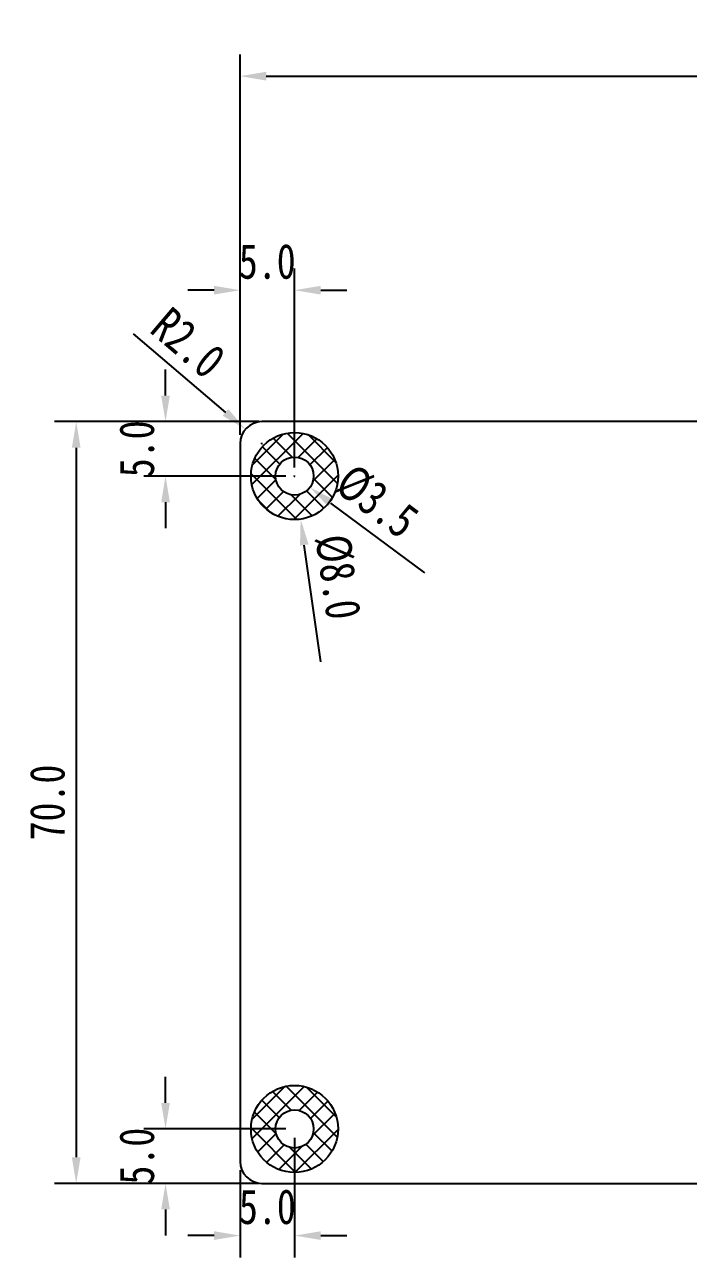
# Model space of a CAD drawing. Header units: inches. Extents: x 716 to 1232, y -1720 to -1356.
# Drawn here: x 808.9 to 869.9, y -1538.2 to -1425 of the extents above; entities that cross this region are included whole.
import ezdxf

# ---------------------------------------------------------------- set-up
doc = ezdxf.new("R2010")
doc.units = ezdxf.units.IN
doc.header["$LTSCALE"] = 20
doc.header["$MEASUREMENT"] = 0
doc.header["$PDMODE"] = 3
doc.header["$PDSIZE"] = 0.3125
doc.layers.get('0').update_dxf_attribs({"linetype": 'CONTINUOUS'})
doc.layers.get('Defpoints').update_dxf_attribs({"linetype": 'CONTINUOUS'})
doc.layers.add('01___PRT_ALL_DTM_PLN', color=7, linetype='CONTINUOUS')
doc.layers.add('02___PRT_ALL_AXES', color=7, linetype='CONTINUOUS')
doc.styles.get("Standard").update_dxf_attribs({"font": 'STSONG.TTF', "width": 0.8})
doc.dimstyles.get("Standard").update_dxf_attribs({"dimscale": 0.4, "dimtxt": 8, "dimasz": 6, "dimexe": 5, "dimexo": 2, "dimgap": 2.5, "dimtad": 1, "dimdec": 1, "dimzin": 4, "dimdsep": 46, "dimtxsty": 'Standard', "dimcen": 0.09, "dimclrd": 3, "dimclre": 3, "dimclrt": 3, "dimadec": 0, "dimazin": 0, "dimtp": 0.01, "dimtm": 0.01, "dimtfac": 1, "dimtdec": 1, "dimtix": 1, "dimtofl": 0, "dimtmove": 0, "dimatfit": 3, "dimfxl": 1, "dimtolj": 1, "dimtzin": 4, "dimarcsym": 0})

# ---------------------------------------------------------------- blocks, each defined once
blk = doc.blocks.new('*D1')
at = {"layer": '01___PRT_ALL_DTM_PLN', "color": 3, "lineweight": -2, "transparency": 16777216}
for p, q in [((828.67, -1462.65), (828.67, -1427.7)), ((958.67, -1462.65), (958.67, -1427.7)), ((831.07, -1429.7), (956.27, -1429.7))]:
    blk.add_line(p, q, dxfattribs=at)
at = {"layer": '01___PRT_ALL_DTM_PLN', "color": 3, "transparency": 16777216}
for points in [[(831.07, -1429.3), (831.07, -1430.1), (828.67, -1429.7)], [(956.27, -1430.1), (956.27, -1429.3), (958.67, -1429.7)]]:
    blk.add_solid(points, dxfattribs=at)
at = {"layer": 'Defpoints', "color": 0, "transparency": 16777216}
for p in [(958.67, -1429.7), (828.67, -1463.45), (958.67, -1463.45)]:
    blk.add_point(p, dxfattribs=at)
at = {"layer": '01___PRT_ALL_DTM_PLN', "color": 3, "transparency": 16777216, "insert": (893.67, -1427.07), "char_height": 3.2, "attachment_point": 5}
blk.add_mtext('\\A1;130.0', dxfattribs=at)
blk = doc.blocks.new('*D2')
at = {"layer": '01___PRT_ALL_DTM_PLN', "color": 3, "lineweight": -2, "transparency": 16777216}
for p, q in [((828.67, -1462.65), (828.67, -1447.37)), ((833.67, -1465.65), (833.67, -1447.37)), ((826.27, -1449.37), (823.87, -1449.37)), ((836.07, -1449.37), (838.47, -1449.37))]:
    blk.add_line(p, q, dxfattribs=at)
at = {"layer": '01___PRT_ALL_DTM_PLN', "color": 3, "transparency": 16777216}
for points in [[(826.27, -1449.77), (826.27, -1448.97), (828.67, -1449.37)], [(836.07, -1448.97), (836.07, -1449.77), (833.67, -1449.37)]]:
    blk.add_solid(points, dxfattribs=at)
at = {"layer": 'Defpoints', "color": 0, "transparency": 16777216}
for p in [(833.67, -1449.37), (828.67, -1463.45), (833.67, -1466.45)]:
    blk.add_point(p, dxfattribs=at)
at = {"layer": '01___PRT_ALL_DTM_PLN', "color": 3, "transparency": 16777216, "insert": (831.16, -1446.74), "char_height": 3.2, "attachment_point": 5}
blk.add_mtext('\\A1;5.0', dxfattribs=at)
blk = doc.blocks.new('*D3')
at = {"layer": '01___PRT_ALL_DTM_PLN', "color": 3, "lineweight": -2, "transparency": 16777216}
for p, q in [((821.81, -1459.05), (821.81, -1456.65)), ((830.41, -1461.45), (819.81, -1461.45)), ((832.87, -1466.45), (819.81, -1466.45)), ((821.81, -1468.85), (821.81, -1471.25))]:
    blk.add_line(p, q, dxfattribs=at)
at = {"layer": '01___PRT_ALL_DTM_PLN', "color": 3, "transparency": 16777216}
for points in [[(821.41, -1459.05), (822.21, -1459.05), (821.81, -1461.45)], [(822.21, -1468.85), (821.41, -1468.85), (821.81, -1466.45)]]:
    blk.add_solid(points, dxfattribs=at)
at = {"layer": 'Defpoints', "color": 0, "transparency": 16777216}
for p in [(831.21, -1461.45), (821.81, -1466.45), (833.67, -1466.45)]:
    blk.add_point(p, dxfattribs=at)
at = {"layer": '01___PRT_ALL_DTM_PLN', "color": 3, "transparency": 16777216, "insert": (819.18, -1463.95), "char_height": 3.2, "attachment_point": 5, "rotation": 90}
blk.add_mtext('\\A1;5.0', dxfattribs=at)
blk = doc.blocks.new('*D4')
at = {"layer": '01___PRT_ALL_DTM_PLN', "color": 3, "lineweight": -2, "transparency": 16777216}
for p, q in [((833.67, -1527.25), (833.67, -1538.25)), ((828.67, -1530.25), (828.67, -1538.25)), ((826.27, -1536.25), (823.87, -1536.25)), ((836.07, -1536.25), (838.47, -1536.25))]:
    blk.add_line(p, q, dxfattribs=at)
at = {"layer": '01___PRT_ALL_DTM_PLN', "color": 3, "transparency": 16777216}
for points in [[(826.27, -1536.65), (826.27, -1535.85), (828.67, -1536.25)], [(836.07, -1535.85), (836.07, -1536.65), (833.67, -1536.25)]]:
    blk.add_solid(points, dxfattribs=at)
at = {"layer": 'Defpoints', "color": 0, "transparency": 16777216}
for p in [(833.67, -1526.45), (828.67, -1529.45), (833.67, -1536.25)]:
    blk.add_point(p, dxfattribs=at)
at = {"layer": '01___PRT_ALL_DTM_PLN', "color": 3, "transparency": 16777216, "insert": (831.17, -1533.61), "char_height": 3.2, "attachment_point": 5}
blk.add_mtext('\\A1;5.0', dxfattribs=at)
blk = doc.blocks.new('*D5')
at = {"layer": '01___PRT_ALL_DTM_PLN', "color": 3, "lineweight": -2, "transparency": 16777216}
for p, q in [((821.81, -1524.05), (821.81, -1521.65)), ((832.87, -1526.45), (819.81, -1526.45)), ((830.41, -1531.45), (819.81, -1531.45)), ((821.81, -1533.85), (821.81, -1536.25))]:
    blk.add_line(p, q, dxfattribs=at)
at = {"layer": '01___PRT_ALL_DTM_PLN', "color": 3, "transparency": 16777216}
for points in [[(821.41, -1524.05), (822.21, -1524.05), (821.81, -1526.45)], [(822.21, -1533.85), (821.41, -1533.85), (821.81, -1531.45)]]:
    blk.add_solid(points, dxfattribs=at)
at = {"layer": 'Defpoints', "color": 0, "transparency": 16777216}
for p in [(821.81, -1526.45), (833.67, -1526.45), (831.21, -1531.45)]:
    blk.add_point(p, dxfattribs=at)
at = {"layer": '01___PRT_ALL_DTM_PLN', "color": 3, "transparency": 16777216, "insert": (819.18, -1528.95), "char_height": 3.2, "attachment_point": 5, "rotation": 90}
blk.add_mtext('\\A1;5.0', dxfattribs=at)
blk = doc.blocks.new('*D10')
at = {"layer": '01___PRT_ALL_DTM_PLN', "color": 3, "lineweight": -2, "transparency": 16777216}
for p, q in [((818.85, -1453.39), (827.32, -1460.6)), ((830.64, -1463.45), (830.71, -1463.45)), ((830.67, -1463.49), (830.67, -1463.41))]:
    blk.add_line(p, q, dxfattribs=at)
at = {"layer": '01___PRT_ALL_DTM_PLN', "color": 3, "transparency": 16777216}
blk.add_solid([(827.06, -1460.9), (827.58, -1460.29), (829.15, -1462.15)], dxfattribs=at)
at = {"layer": 'Defpoints', "color": 0, "transparency": 16777216}
for p in [(829.15, -1462.15), (830.67, -1463.45)]:
    blk.add_point(p, dxfattribs=at)
at = {"layer": '01___PRT_ALL_DTM_PLN', "color": 3, "transparency": 16777216, "insert": (823.89, -1454.21), "char_height": 3.2, "attachment_point": 5, "rotation": 319.5961}
blk.add_mtext('\\A1;R2.0', dxfattribs=at)
blk = doc.blocks.new('*D15')
at = {"layer": '01___PRT_ALL_DTM_PLN', "color": 3, "lineweight": -2, "transparency": 16777216}
for p, q in [((829.87, -1461.45), (811.6, -1461.45)), ((813.6, -1463.85), (813.6, -1529.05)), ((829.61, -1531.45), (811.6, -1531.45))]:
    blk.add_line(p, q, dxfattribs=at)
at = {"layer": '01___PRT_ALL_DTM_PLN', "color": 3, "transparency": 16777216}
for points in [[(814, -1463.85), (813.2, -1463.85), (813.6, -1461.45)], [(813.2, -1529.05), (814, -1529.05), (813.6, -1531.45)]]:
    blk.add_solid(points, dxfattribs=at)
at = {"layer": 'Defpoints', "color": 0, "transparency": 16777216}
for p in [(830.67, -1461.45), (813.6, -1531.45), (830.41, -1531.45)]:
    blk.add_point(p, dxfattribs=at)
at = {"layer": '01___PRT_ALL_DTM_PLN', "color": 3, "transparency": 16777216, "insert": (810.96, -1496.45), "char_height": 3.2, "attachment_point": 5, "rotation": 90}
blk.add_mtext('\\A1;70.0', dxfattribs=at)
blk = doc.blocks.new('*D16')
at = {"layer": '01___PRT_ALL_DTM_PLN', "color": 3, "lineweight": -2, "transparency": 16777216}
for p, q in [((833.64, -1466.45), (833.71, -1466.45)), ((833.67, -1466.49), (833.67, -1466.41)), ((845.65, -1475.35), (837, -1468.93))]:
    blk.add_line(p, q, dxfattribs=at)
at = {"layer": '01___PRT_ALL_DTM_PLN', "color": 3, "transparency": 16777216}
blk.add_solid([(837.24, -1468.6), (836.77, -1469.25), (835.08, -1467.49)], dxfattribs=at)
at = {"layer": 'Defpoints', "color": 0, "transparency": 16777216}
for p in [(832.27, -1465.41), (835.08, -1467.49)]:
    blk.add_point(p, dxfattribs=at)
at = {"layer": '01___PRT_ALL_DTM_PLN', "color": 3, "transparency": 16777216, "insert": (841.23, -1468.78), "char_height": 3.2, "attachment_point": 5, "rotation": 323.3779}
blk.add_mtext('\\A1;%%c3.5', dxfattribs=at)
blk = doc.blocks.new('*D17')
at = {"layer": '01___PRT_ALL_DTM_PLN', "color": 3, "lineweight": -2, "transparency": 16777216}
for p, q in [((833.64, -1466.45), (833.71, -1466.45)), ((833.67, -1466.49), (833.67, -1466.41)), ((836.07, -1483.51), (834.56, -1472.79))]:
    blk.add_line(p, q, dxfattribs=at)
at = {"layer": '01___PRT_ALL_DTM_PLN', "color": 3, "transparency": 16777216}
blk.add_solid([(834.96, -1472.73), (834.17, -1472.84), (834.23, -1470.41)], dxfattribs=at)
at = {"layer": 'Defpoints', "color": 0, "transparency": 16777216}
for p in [(833.12, -1462.49), (834.23, -1470.41)]:
    blk.add_point(p, dxfattribs=at)
at = {"layer": '01___PRT_ALL_DTM_PLN', "color": 3, "transparency": 16777216, "insert": (837.64, -1475.72), "char_height": 3.2, "attachment_point": 5, "rotation": 277.9962}
blk.add_mtext('\\A1;%%c8.0', dxfattribs=at)

msp = doc.modelspace()

# ---------------------------------------------------------------- hatches: boundary and pattern name
at = {"layer": '01___PRT_ALL_DTM_PLN'}
h = msp.add_hatch(dxfattribs=at)
h.set_pattern_fill('ANSI37', color=4, scale=10, style=0)
h.set_pattern_definition([(45, (-546.8898, 14.6099), (-0.8838835, 0.8838835), []), (135, (-546.8898, 14.6099), (-0.8838835, -0.8838835), [])])
h.paths.add_polyline_path([(829.67, -1466.45, 1), (837.67, -1466.45, 1)])
h.paths.add_polyline_path([(835.42, -1466.45, -1), (831.92, -1466.45, -1)], flags=16)
h.paths.add_polyline_path([(949.67, -1466.45, 1), (957.67, -1466.45, 1)])
h.paths.add_polyline_path([(955.42, -1466.45, -1), (951.92, -1466.45, -1)], flags=16)
h.paths.add_polyline_path([(829.67, -1526.45, 1), (837.67, -1526.45, 1)])
h.paths.add_polyline_path([(835.42, -1526.45, -1), (831.92, -1526.45, -1)], flags=16)
h.paths.add_polyline_path([(949.67, -1526.45, 1), (957.67, -1526.45, 1)])
h.paths.add_polyline_path([(955.42, -1526.45, -1), (951.92, -1526.45, -1)], flags=16)

# ---------------------------------------------------------------- linework, layer by layer
at = {"color": 7, "linetype": 'Continuous'}
for p, q in [((956.67, -1461.45), (830.67, -1461.45)), ((828.67, -1463.45), (828.67, -1529.45)), ((830.67, -1531.45), (956.67, -1531.45))]:
    msp.add_line(p, q, dxfattribs=at)
for centre, start, end in [((830.67, -1463.45), 90, 180), ((830.67, -1529.45), 180, 270)]:
    msp.add_arc(centre, 2, start, end, dxfattribs=at)
at = {"layer": '01___PRT_ALL_DTM_PLN', "color": 3}
for centre in [(833.67, -1466.45), (833.67, -1526.45)]:
    msp.add_circle(centre, 4, dxfattribs=at)
at = {"layer": '02___PRT_ALL_AXES', "color": 7, "linetype": 'Continuous'}
for centre in [(833.67, -1466.45), (833.67, -1526.45)]:
    msp.add_circle(centre, 1.75, dxfattribs=at)

# ---------------------------------------------------------------- dimensions: what is measured, and where the dimension line sits
at = {"layer": '01___PRT_ALL_DTM_PLN', "color": 3}
for base, p1, p2, picture, middle in [((958.67, -1429.7), (828.67, -1463.45), (958.67, -1463.45), '*D1', (893.67, -1427.07)), ((833.67, -1536.25), (828.67, -1529.45), (833.67, -1526.45), '*D4', (831.17, -1533.61))]:
    dim = msp.add_linear_dim(base=base, p1=p1, p2=p2, dimstyle='Standard', dxfattribs=at)
    dim.commit()
    dim.dimension.update_dxf_attribs({"geometry": picture, "text_midpoint": middle})
dim = msp.add_linear_dim(base=(833.67, -1449.37), p1=(828.67, -1463.45), p2=(833.67, -1466.45), dimstyle='Standard', dxfattribs=at)
dim.commit()
dim.dimension.update_dxf_attribs({"geometry": '*D2', "text_midpoint": (831.16, -1449.37), "dimtype": 160})
dim = msp.add_radius_dim(center=(830.67, -1463.45), mpoint=(829.15, -1462.15), dimstyle='Standard', dxfattribs=at)
dim.commit()
dim.dimension.update_dxf_attribs({"geometry": '*D10', "text_midpoint": (823.89, -1454.21)})
for base, p1, p2, angle, picture, middle in [((821.81, -1466.45), (831.21, -1461.45), (833.67, -1466.45), 90, '*D3', (819.18, -1463.95)), ((813.6, -1531.45), (830.67, -1461.45), (830.41, -1531.45), 90, '*D15', (810.96, -1496.45)), ((821.81, -1526.45), (831.21, -1531.45), (833.67, -1526.45), 270, '*D5', (819.18, -1528.95))]:
    dim = msp.add_linear_dim(base=base, p1=p1, p2=p2, angle=angle, dimstyle='Standard', dxfattribs=at)
    dim.commit()
    dim.dimension.update_dxf_attribs({"geometry": picture, "text_midpoint": middle})
for p1, p2, picture, middle in [((833.12, -1462.49), (834.23, -1470.41), '*D17', (838.1, -1478.97)), ((832.27, -1465.41), (835.08, -1467.49), '*D16', (843.86, -1470.74))]:
    dim = msp.add_diameter_dim_2p(p1=p1, p2=p2, dimstyle='Standard', dxfattribs=at)
    dim.commit()
    dim.dimension.update_dxf_attribs({"geometry": picture, "text_midpoint": middle})

doc.saveas('drawing.dxf')
